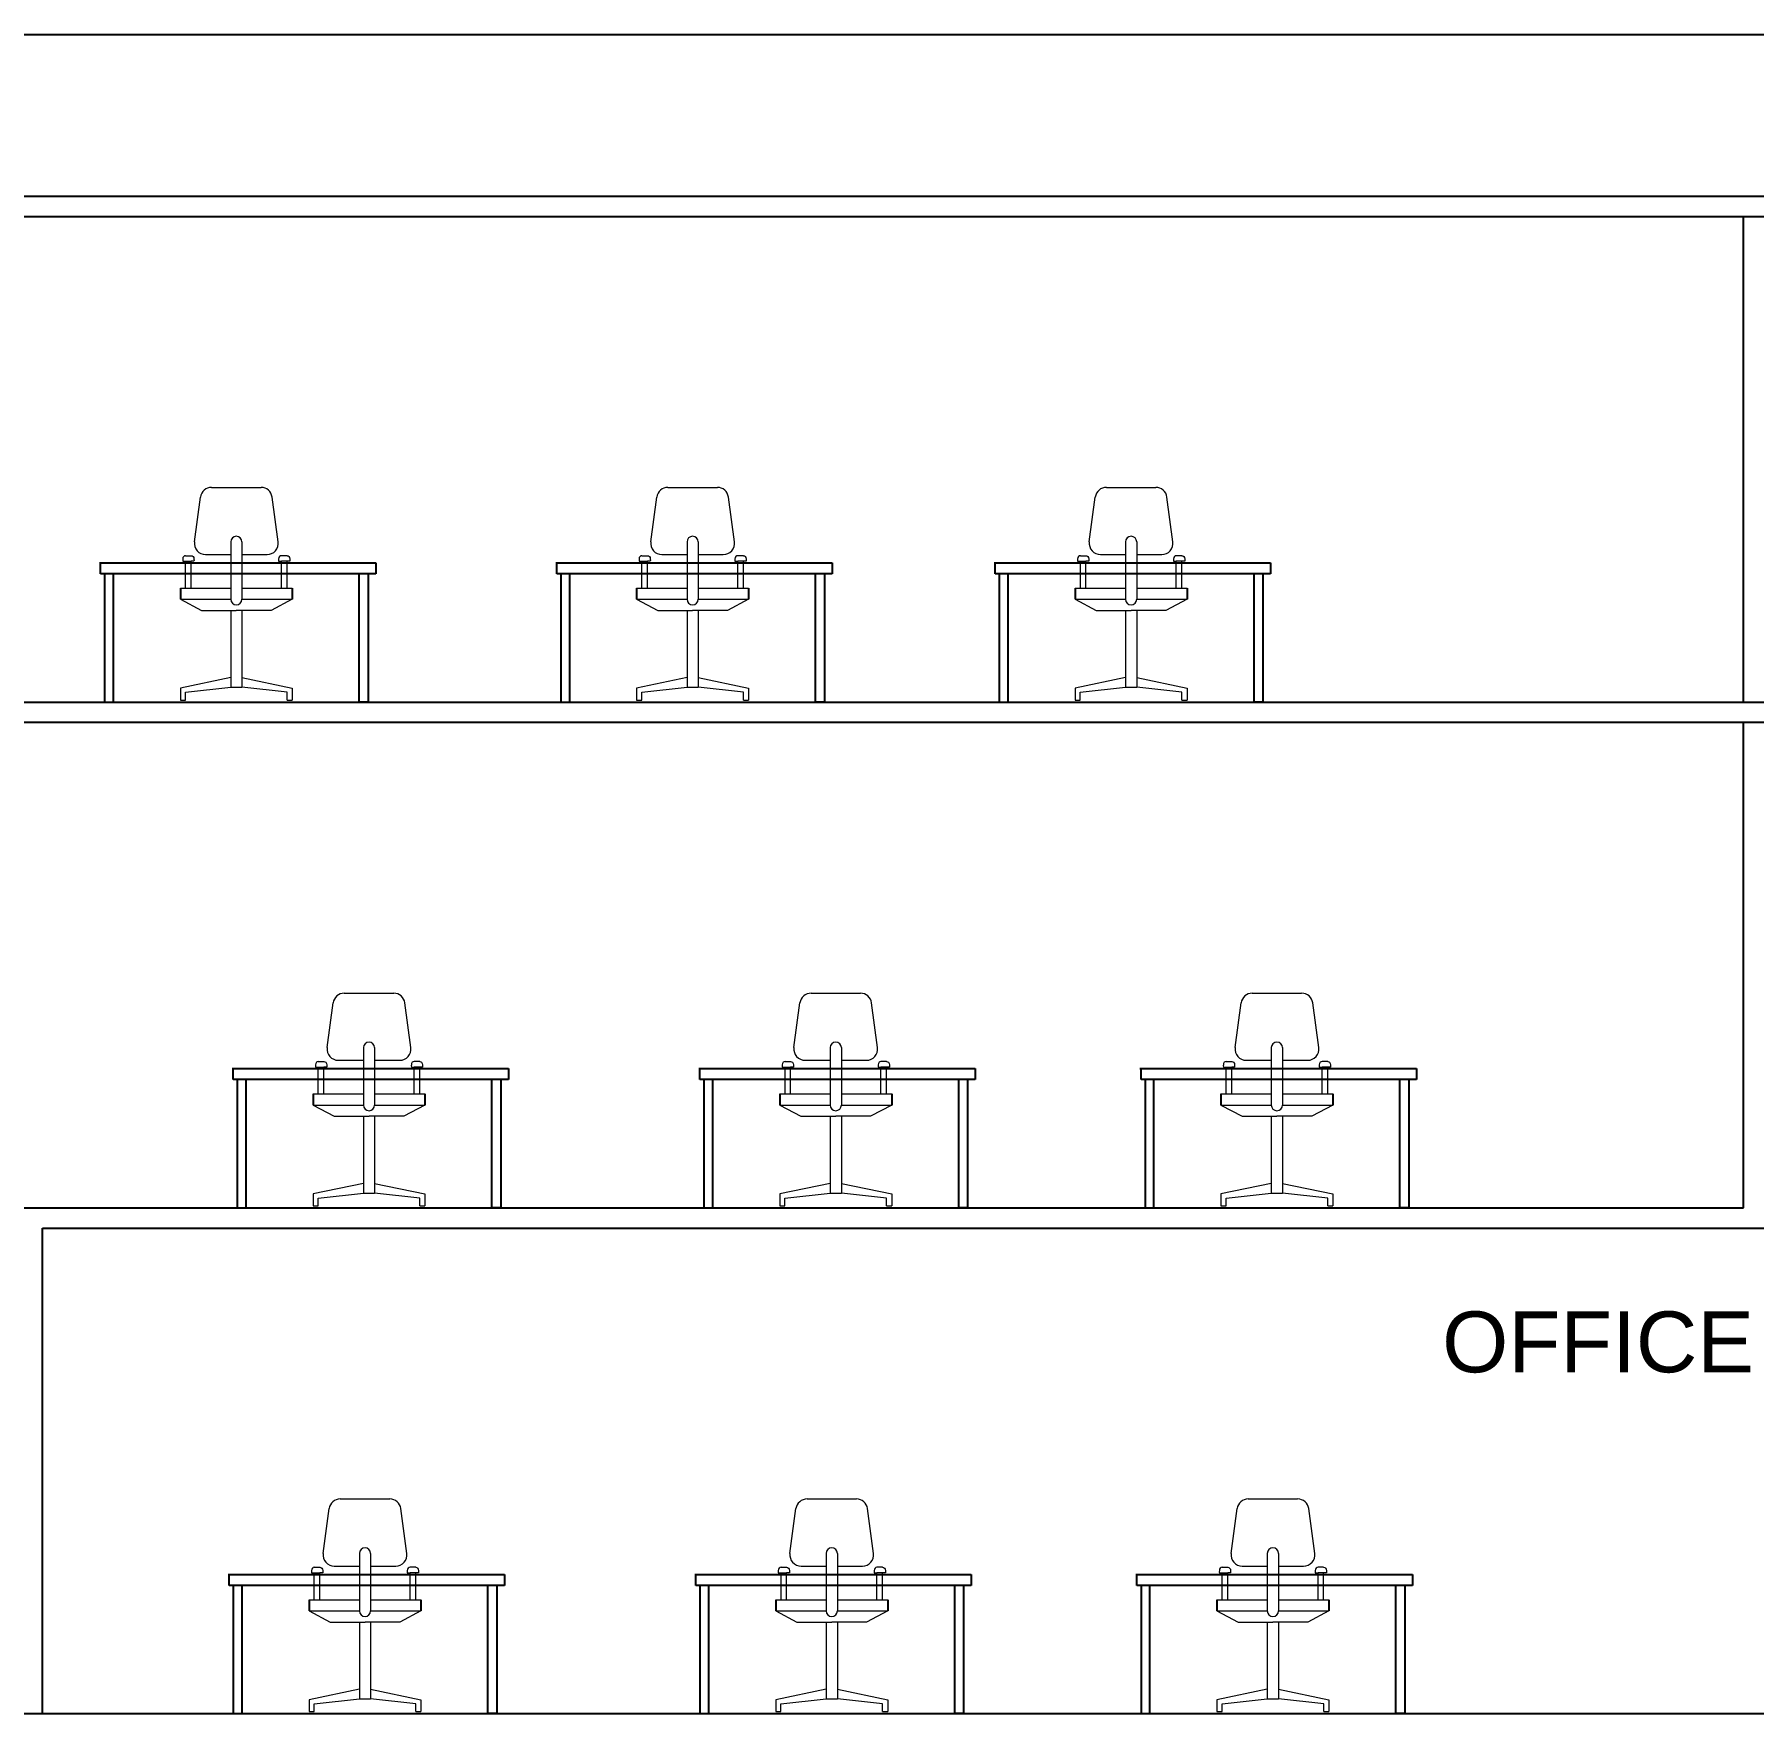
# Model space of a CAD drawing. Header units: millimetres. Extents: x 587797 to 2274247, y 1711 to 439204.
# Drawn here: x 886559 to 899307, y 292623 to 305073 of the extents above; entities that cross this region are included whole.
import ezdxf

# ---------------------------------------------------------------- set-up
doc = ezdxf.new("R2010")
doc.units = ezdxf.units.MM
doc.layers.add('finiture', color=7, linetype='Continuous', lineweight=20)
doc.styles.get("Standard").update_dxf_attribs({"font": 'arial.ttf'})

msp = doc.modelspace()

# ---------------------------------------------------------------- linework, layer by layer
for p, q in [((862704.517, 305072.571, 1025.827), (954785.96, 305072.571, 1025.827)), ((862704.517, 303872.571, 1025.827), (920635.96, 303872.571, 1025.827)), ((863015.96, 303722.571, 1025.827), (886650.089, 303722.571, 1025.827)), ((886650.089, 303722.571, 1025.827), (911635.96, 303722.571, 1025.827)), ((886650.089, 303722.571, 1025.827), (911635.96, 303722.571, 1025.827)), ((899231.645, 300122.571, 1025.827), (899231.645, 303722.571, 1025.827)), ((887041.026, 301155.093, 1025.827), (889090.714, 301155.093, 1025.827)), ((887048.496, 301073.338, 1025.827), (887048.496, 301155.093, 1025.827)), ((889090.714, 301155.093, 1025.827), (889090.714, 301073.338, 1025.827)), ((890424.403, 301155.093, 1025.827), (892474.091, 301155.093, 1025.827)), ((890431.873, 301073.338, 1025.827), (890431.873, 301155.093, 1025.827)), ((892474.091, 301155.093, 1025.827), (892474.091, 301073.338, 1025.827)), ((893675.77, 301155.093, 1025.827), (895725.458, 301155.093, 1025.827)), ((893683.24, 301073.338, 1025.827), (893683.24, 301155.093, 1025.827)), ((895725.458, 301155.093, 1025.827), (895725.458, 301073.338, 1025.827)), ((889090.714, 301073.338, 1025.827), (887048.496, 301073.338, 1025.827)), ((887078.823, 301073.338, 1025.827), (887078.823, 300122.571, 1025.827)), ((887144.808, 300122.571, 1025.827), (887144.808, 301073.338, 1025.827)), ((888967.874, 300122.571, 1025.827), (888967.874, 301073.338, 1025.827)), ((889033.859, 301073.338, 1025.827), (889033.859, 300122.571, 1025.827)), ((892474.091, 301073.338, 1025.827), (890431.873, 301073.338, 1025.827)), ((890462.2, 301073.338, 1025.827), (890462.2, 300122.571, 1025.827)), ((890528.185, 300122.571, 1025.827), (890528.185, 301073.338, 1025.827)), ((892351.251, 300122.571, 1025.827), (892351.251, 301073.338, 1025.827)), ((892417.236, 301073.338, 1025.827), (892417.236, 300122.571, 1025.827)), ((895725.458, 301073.338, 1025.827), (893683.24, 301073.338, 1025.827)), ((893713.567, 301073.338, 1025.827), (893713.567, 300122.571, 1025.827)), ((893779.552, 300122.571, 1025.827), (893779.552, 301073.338, 1025.827)), ((895602.618, 300122.571, 1025.827), (895602.618, 301073.338, 1025.827)), ((895668.603, 301073.338, 1025.827), (895668.603, 300122.571, 1025.827)), ((887641.34, 300967.098, 442.155), (887641.34, 300884.097, 442.155)), ((888471.341, 300967.098, 442.155), (888471.341, 300884.097, 442.155)), ((891024.717, 300967.098, 442.155), (891024.717, 300884.097, 442.155)), ((891854.719, 300967.098, 442.155), (891854.719, 300884.097, 442.155)), ((894276.084, 300967.098, 442.155), (894276.084, 300884.097, 442.155)), ((895106.086, 300967.098, 442.155), (895106.086, 300884.097, 442.155)), ((863015.96, 300122.571, 1025.827), (886650.089, 300122.571, 1025.827)), ((886650.089, 300122.571, 1025.827), (911635.96, 300122.571, 1025.827)), ((887078.823, 300122.571, 1025.827), (887078.823, 300122.571, 1025.827)), ((887078.823, 300122.571, 1025.827), (887144.808, 300122.571, 1025.827)), ((889033.859, 300122.571, 1025.827), (888967.874, 300122.571, 1025.827)), ((889033.859, 300122.571, 1025.827), (889033.859, 300122.571, 1025.827)), ((890462.2, 300122.571, 1025.827), (890462.2, 300122.571, 1025.827)), ((890462.2, 300122.571, 1025.827), (890528.185, 300122.571, 1025.827)), ((892417.236, 300122.571, 1025.827), (892351.251, 300122.571, 1025.827)), ((892417.236, 300122.571, 1025.827), (892417.236, 300122.571, 1025.827)), ((893713.567, 300122.571, 1025.827), (893713.567, 300122.571, 1025.827)), ((893713.567, 300122.571, 1025.827), (893779.552, 300122.571, 1025.827)), ((895668.603, 300122.571, 1025.827), (895602.618, 300122.571, 1025.827)), ((895668.603, 300122.571, 1025.827), (895668.603, 300122.571, 1025.827)), ((874054.468, 299972.571, 1025.827), (886618.205, 299972.571, 1025.827)), ((886618.205, 299972.571, 1025.827), (911635.96, 299972.571, 1025.827)), ((899231.645, 296372.571, 1025.827), (899231.645, 299972.571, 1025.827)), ((888025.023, 297405.093, 1025.827), (890074.711, 297405.093, 1025.827)), ((888032.493, 297323.338, 1025.827), (888032.493, 297405.093, 1025.827)), ((890074.711, 297405.093, 1025.827), (890074.711, 297323.338, 1025.827)), ((891485.948, 297405.093, 1025.827), (893535.636, 297405.093, 1025.827)), ((891493.418, 297323.338, 1025.827), (891493.418, 297405.093, 1025.827)), ((893535.636, 297405.093, 1025.827), (893535.636, 297323.338, 1025.827)), ((894756.864, 297405.093, 1025.827), (896806.552, 297405.093, 1025.827)), ((894764.334, 297323.338, 1025.827), (894764.334, 297405.093, 1025.827)), ((896806.552, 297405.093, 1025.827), (896806.552, 297323.338, 1025.827)), ((890074.711, 297323.338, 1025.827), (888032.493, 297323.338, 1025.827)), ((888062.82, 297323.338, 1025.827), (888062.82, 296372.571, 1025.827)), ((888128.805, 296372.571, 1025.827), (888128.805, 297323.338, 1025.827)), ((889951.871, 296372.571, 1025.827), (889951.871, 297323.338, 1025.827)), ((890017.856, 297323.338, 1025.827), (890017.856, 296372.571, 1025.827)), ((893535.636, 297323.338, 1025.827), (891493.418, 297323.338, 1025.827)), ((891523.745, 297323.338, 1025.827), (891523.745, 296372.571, 1025.827)), ((891589.73, 296372.571, 1025.827), (891589.73, 297323.338, 1025.827)), ((893412.796, 296372.571, 1025.827), (893412.796, 297323.338, 1025.827)), ((893478.781, 297323.338, 1025.827), (893478.781, 296372.571, 1025.827)), ((896806.552, 297323.338, 1025.827), (894764.334, 297323.338, 1025.827)), ((894794.661, 297323.338, 1025.827), (894794.661, 296372.571, 1025.827)), ((894860.646, 296372.571, 1025.827), (894860.646, 297323.338, 1025.827)), ((896683.712, 296372.571, 1025.827), (896683.712, 297323.338, 1025.827)), ((896749.697, 297323.338, 1025.827), (896749.697, 296372.571, 1025.827)), ((888625.337, 297217.098, 442.155), (888625.337, 297134.097, 442.155)), ((889455.338, 297217.098, 442.155), (889455.338, 297134.097, 442.155)), ((892086.262, 297217.098, 442.155), (892086.262, 297134.097, 442.155)), ((892916.263, 297217.098, 442.155), (892916.263, 297134.097, 442.155)), ((895357.178, 297217.098, 442.155), (895357.178, 297134.097, 442.155)), ((896187.18, 297217.098, 442.155), (896187.18, 297134.097, 442.155)), ((874054.468, 296372.571, 1025.827), (886618.205, 296372.571, 1025.827)), ((886618.205, 296372.571, 1025.827), (899231.645, 296372.571, 1025.827)), ((888062.82, 296372.571, 1025.827), (888062.82, 296372.571, 1025.827)), ((888062.82, 296372.571, 1025.827), (888128.805, 296372.571, 1025.827)), ((890017.856, 296372.571, 1025.827), (889951.871, 296372.571, 1025.827)), ((890017.856, 296372.571, 1025.827), (890017.856, 296372.571, 1025.827)), ((891523.745, 296372.571, 1025.827), (891523.745, 296372.571, 1025.827)), ((891523.745, 296372.571, 1025.827), (891589.73, 296372.571, 1025.827)), ((893478.781, 296372.571, 1025.827), (893412.796, 296372.571, 1025.827)), ((893478.781, 296372.571, 1025.827), (893478.781, 296372.571, 1025.827)), ((894794.661, 296372.571, 1025.827), (894794.661, 296372.571, 1025.827)), ((894794.661, 296372.571, 1025.827), (894860.646, 296372.571, 1025.827)), ((896749.697, 296372.571, 1025.827), (896683.712, 296372.571, 1025.827)), ((896749.697, 296372.571, 1025.827), (896749.697, 296372.571, 1025.827)), ((886618.205, 296222.571, 1025.827), (899381.645, 296222.571, 1025.827)), ((886618.205, 292622.571, 1025.827), (886618.205, 296222.571, 1025.827)), ((887995.3, 293655.093, 1025.827), (890044.988, 293655.093, 1025.827)), ((888002.77, 293573.338, 1025.827), (888002.77, 293655.093, 1025.827)), ((890044.988, 293655.093, 1025.827), (890044.988, 293573.338, 1025.827)), ((891456.225, 293655.093, 1025.827), (893505.913, 293655.093, 1025.827)), ((891463.695, 293573.338, 1025.827), (891463.695, 293655.093, 1025.827)), ((893505.913, 293655.093, 1025.827), (893505.913, 293573.338, 1025.827)), ((894727.141, 293655.093, 1025.827), (896776.829, 293655.093, 1025.827)), ((894734.611, 293573.338, 1025.827), (894734.611, 293655.093, 1025.827)), ((896776.829, 293655.093, 1025.827), (896776.829, 293573.338, 1025.827)), ((890044.988, 293573.338, 1025.827), (888002.77, 293573.338, 1025.827)), ((888033.097, 293573.338, 1025.827), (888033.097, 292622.571, 1025.827)), ((888099.082, 292622.571, 1025.827), (888099.082, 293573.338, 1025.827)), ((888595.614, 293467.098, 442.155), (888595.614, 293384.097, 442.155)), ((889425.616, 293467.098, 442.155), (889425.616, 293384.097, 442.155)), ((889922.148, 292622.571, 1025.827), (889922.148, 293573.338, 1025.827)), ((889988.133, 293573.338, 1025.827), (889988.133, 292622.571, 1025.827)), ((893505.913, 293573.338, 1025.827), (891463.695, 293573.338, 1025.827)), ((891494.022, 293573.338, 1025.827), (891494.022, 292622.571, 1025.827)), ((891560.007, 292622.571, 1025.827), (891560.007, 293573.338, 1025.827)), ((892056.539, 293467.098, 442.155), (892056.539, 293384.097, 442.155)), ((892886.541, 293467.098, 442.155), (892886.541, 293384.097, 442.155)), ((893383.073, 292622.571, 1025.827), (893383.073, 293573.338, 1025.827)), ((893449.058, 293573.338, 1025.827), (893449.058, 292622.571, 1025.827)), ((896776.829, 293573.338, 1025.827), (894734.611, 293573.338, 1025.827)), ((894764.938, 293573.338, 1025.827), (894764.938, 292622.571, 1025.827)), ((894830.923, 292622.571, 1025.827), (894830.923, 293573.338, 1025.827)), ((895327.456, 293467.098, 442.155), (895327.456, 293384.097, 442.155)), ((896157.457, 293467.098, 442.155), (896157.457, 293384.097, 442.155)), ((896653.989, 292622.571, 1025.827), (896653.989, 293573.338, 1025.827)), ((896719.974, 293573.338, 1025.827), (896719.974, 292622.571, 1025.827)), ((863015.96, 292622.571, 1025.827), (911635.96, 292622.571, 1025.827)), ((888033.097, 292622.571, 1025.827), (888033.097, 292622.571, 1025.827)), ((888033.097, 292622.571, 1025.827), (888099.082, 292622.571, 1025.827)), ((889988.133, 292622.571, 1025.827), (889922.148, 292622.571, 1025.827)), ((889988.133, 292622.571, 1025.827), (889988.133, 292622.571, 1025.827)), ((891494.022, 292622.571, 1025.827), (891494.022, 292622.571, 1025.827)), ((891494.022, 292622.571, 1025.827), (891560.007, 292622.571, 1025.827)), ((893449.058, 292622.571, 1025.827), (893383.073, 292622.571, 1025.827)), ((893449.058, 292622.571, 1025.827), (893449.058, 292622.571, 1025.827)), ((894764.938, 292622.571, 1025.827), (894764.938, 292622.571, 1025.827)), ((894764.938, 292622.571, 1025.827), (894830.923, 292622.571, 1025.827)), ((896719.974, 292622.571, 1025.827), (896653.989, 292622.571, 1025.827)), ((896719.974, 292622.571, 1025.827), (896719.974, 292622.571, 1025.827))]:
    msp.add_line(p, q)
at = {"layer": 'finiture', "linetype": 'Continuous'}
for p, q in [((887746.45, 301310.09, 442.155), (887790.806, 301642.09, 442.155)), ((887873.075, 301714.099, 442.155), (888239.606, 301714.099, 442.155)), ((888366.232, 301310.09, 442.155), (888321.875, 301642.09, 442.155)), ((891129.827, 301310.09, 442.155), (891174.183, 301642.09, 442.155)), ((891256.453, 301714.099, 442.155), (891622.983, 301714.099, 442.155)), ((891749.609, 301310.09, 442.155), (891705.252, 301642.09, 442.155)), ((894381.194, 301310.09, 442.155), (894425.55, 301642.09, 442.155)), ((894507.82, 301714.099, 442.155), (894874.35, 301714.099, 442.155)), ((895000.976, 301310.09, 442.155), (894956.62, 301642.09, 442.155)), ((888014.841, 301310.09, 442.155), (888014.841, 300884.097, 442.155)), ((888097.841, 301310.09, 442.155), (888097.841, 300884.097, 442.155)), ((891398.218, 301310.09, 442.155), (891398.218, 300884.097, 442.155)), ((891481.218, 301310.09, 442.155), (891481.218, 300884.097, 442.155)), ((894649.585, 301310.09, 442.155), (894649.585, 300884.097, 442.155)), ((894732.585, 301310.09, 442.155), (894732.585, 300884.097, 442.155)), ((887659.12, 301165.838, 442.155), (887721.597, 301165.838, 442.155)), ((887680.096, 301207.339, 442.155), (887721.597, 301207.339, 442.155)), ((887680.096, 300967.098, 442.155), (887680.096, 301165.838, 442.155)), ((887721.597, 300967.098, 442.155), (887721.597, 301165.838, 442.155)), ((887742.573, 301165.838, 442.155), (887721.597, 301165.838, 442.155)), ((887828.719, 301216.098, 442.155), (888014.841, 301216.098, 442.155)), ((888097.841, 301216.098, 442.155), (888283.963, 301216.098, 442.155)), ((888370.108, 301165.838, 442.155), (888391.085, 301165.838, 442.155)), ((888432.585, 301207.339, 442.155), (888391.085, 301207.339, 442.155)), ((888453.562, 301165.838, 442.155), (888391.085, 301165.838, 442.155)), ((888391.085, 300967.098, 442.155), (888391.085, 301165.838, 442.155)), ((888432.585, 300967.098, 442.155), (888432.585, 301165.838, 442.155)), ((891042.497, 301165.838, 442.155), (891104.974, 301165.838, 442.155)), ((891063.474, 301207.339, 442.155), (891104.974, 301207.339, 442.155)), ((891063.474, 300967.098, 442.155), (891063.474, 301165.838, 442.155)), ((891104.974, 300967.098, 442.155), (891104.974, 301165.838, 442.155)), ((891125.951, 301165.838, 442.155), (891104.974, 301165.838, 442.155)), ((891212.096, 301216.098, 442.155), (891398.218, 301216.098, 442.155)), ((891481.218, 301216.098, 442.155), (891667.34, 301216.098, 442.155)), ((891753.485, 301165.838, 442.155), (891774.462, 301165.838, 442.155)), ((891815.962, 301207.339, 442.155), (891774.462, 301207.339, 442.155)), ((891836.939, 301165.838, 442.155), (891774.462, 301165.838, 442.155)), ((891774.462, 300967.098, 442.155), (891774.462, 301165.838, 442.155)), ((891815.962, 300967.098, 442.155), (891815.962, 301165.838, 442.155)), ((894293.864, 301165.838, 442.155), (894356.341, 301165.838, 442.155)), ((894314.841, 301207.339, 442.155), (894356.341, 301207.339, 442.155)), ((894314.841, 300967.098, 442.155), (894314.841, 301165.838, 442.155)), ((894356.341, 300967.098, 442.155), (894356.341, 301165.838, 442.155)), ((894377.318, 301165.838, 442.155), (894356.341, 301165.838, 442.155)), ((894463.463, 301216.098, 442.155), (894649.585, 301216.098, 442.155)), ((894732.585, 301216.098, 442.155), (894918.707, 301216.098, 442.155)), ((895004.852, 301165.838, 442.155), (895025.829, 301165.838, 442.155)), ((895067.329, 301207.339, 442.155), (895025.829, 301207.339, 442.155)), ((895088.306, 301165.838, 442.155), (895025.829, 301165.838, 442.155)), ((895025.829, 300967.098, 442.155), (895025.829, 301165.838, 442.155)), ((895067.329, 300967.098, 442.155), (895067.329, 301165.838, 442.155)), ((887641.34, 300967.098, 442.155), (888014.841, 300967.098, 442.155)), ((887641.34, 300884.097, 442.155), (887797.758, 300801.666, 442.155)), ((887641.34, 300884.097, 442.155), (888014.841, 300884.097, 442.155)), ((888097.841, 300967.098, 442.155), (888471.341, 300967.098, 442.155)), ((888097.841, 300884.097, 442.155), (888471.341, 300884.097, 442.155)), ((888471.341, 300884.097, 442.155), (888314.923, 300801.666, 442.155)), ((891024.717, 300967.098, 442.155), (891398.218, 300967.098, 442.155)), ((891024.717, 300884.097, 442.155), (891181.135, 300801.666, 442.155)), ((891024.717, 300884.097, 442.155), (891398.218, 300884.097, 442.155)), ((891481.218, 300967.098, 442.155), (891854.719, 300967.098, 442.155)), ((891481.218, 300884.097, 442.155), (891854.719, 300884.097, 442.155)), ((891854.719, 300884.097, 442.155), (891698.3, 300801.666, 442.155)), ((894276.084, 300967.098, 442.155), (894649.585, 300967.098, 442.155)), ((894276.084, 300884.097, 442.155), (894432.503, 300801.666, 442.155)), ((894276.084, 300884.097, 442.155), (894649.585, 300884.097, 442.155)), ((894732.585, 300967.098, 442.155), (895106.086, 300967.098, 442.155)), ((894732.585, 300884.097, 442.155), (895106.086, 300884.097, 442.155)), ((895106.086, 300884.097, 442.155), (894949.667, 300801.666, 442.155)), ((887797.758, 300801.666, 442.155), (888056.341, 300801.666, 442.155)), ((888014.841, 300801.666, 442.155), (888014.841, 300231.77, 442.155)), ((888314.923, 300801.666, 442.155), (888056.341, 300801.666, 442.155)), ((888097.841, 300801.666, 442.155), (888097.841, 300231.77, 442.155)), ((891181.135, 300801.666, 442.155), (891439.718, 300801.666, 442.155)), ((891398.218, 300801.666, 442.155), (891398.218, 300231.77, 442.155)), ((891698.3, 300801.666, 442.155), (891439.718, 300801.666, 442.155)), ((891481.218, 300801.666, 442.155), (891481.218, 300231.77, 442.155)), ((894432.503, 300801.666, 442.155), (894691.085, 300801.666, 442.155)), ((894649.585, 300801.666, 442.155), (894649.585, 300231.77, 442.155)), ((894949.667, 300801.666, 442.155), (894691.085, 300801.666, 442.155)), ((894732.585, 300801.666, 442.155), (894732.585, 300231.77, 442.155)), ((888014.841, 300303.44, 442.155), (887641.34, 300225.255, 442.155)), ((887641.34, 300225.255, 442.155), (887641.34, 300137.096, 442.155)), ((887679.293, 300194.85, 442.155), (888014.841, 300231.77, 442.155)), ((888014.841, 300231.77, 442.155), (888097.841, 300231.77, 442.155)), ((888097.841, 300303.44, 442.155), (888471.341, 300225.255, 442.155)), ((888433.389, 300194.85, 442.155), (888097.841, 300231.77, 442.155)), ((888471.341, 300225.255, 442.155), (888471.341, 300137.096, 442.155)), ((891398.218, 300303.44, 442.155), (891024.717, 300225.255, 442.155)), ((891024.717, 300225.255, 442.155), (891024.717, 300137.096, 442.155)), ((891062.67, 300194.85, 442.155), (891398.218, 300231.77, 442.155)), ((891398.218, 300231.77, 442.155), (891481.218, 300231.77, 442.155)), ((891481.218, 300303.44, 442.155), (891854.719, 300225.255, 442.155)), ((891816.766, 300194.85, 442.155), (891481.218, 300231.77, 442.155)), ((891854.719, 300225.255, 442.155), (891854.719, 300137.096, 442.155)), ((894649.585, 300303.44, 442.155), (894276.084, 300225.255, 442.155)), ((894276.084, 300225.255, 442.155), (894276.084, 300137.096, 442.155)), ((894314.037, 300194.85, 442.155), (894649.585, 300231.77, 442.155)), ((894649.585, 300231.77, 442.155), (894732.585, 300231.77, 442.155)), ((894732.585, 300303.44, 442.155), (895106.086, 300225.255, 442.155)), ((895068.133, 300194.85, 442.155), (894732.585, 300231.77, 442.155)), ((895106.086, 300225.255, 442.155), (895106.086, 300137.096, 442.155)), ((887641.34, 300137.096, 442.155), (887679.293, 300137.096, 442.155)), ((887679.293, 300137.096, 442.155), (887679.293, 300194.85, 442.155)), ((888433.389, 300137.096, 442.155), (888433.389, 300194.85, 442.155)), ((888433.389, 300137.096, 442.155), (888471.341, 300137.096, 442.155)), ((891024.717, 300137.096, 442.155), (891062.67, 300137.096, 442.155)), ((891062.67, 300137.096, 442.155), (891062.67, 300194.85, 442.155)), ((891816.766, 300137.096, 442.155), (891816.766, 300194.85, 442.155)), ((891816.766, 300137.096, 442.155), (891854.719, 300137.096, 442.155)), ((894276.084, 300137.096, 442.155), (894314.037, 300137.096, 442.155)), ((894314.037, 300137.096, 442.155), (894314.037, 300194.85, 442.155)), ((895068.133, 300137.096, 442.155), (895068.133, 300194.85, 442.155)), ((895068.133, 300137.096, 442.155), (895106.086, 300137.096, 442.155)), ((888857.072, 297964.099, 442.155), (889223.603, 297964.099, 442.155)), ((892317.997, 297964.099, 442.155), (892684.528, 297964.099, 442.155)), ((895588.914, 297964.099, 442.155), (895955.444, 297964.099, 442.155)), ((888730.447, 297560.09, 442.155), (888774.803, 297892.09, 442.155)), ((889350.229, 297560.09, 442.155), (889305.872, 297892.09, 442.155)), ((892191.372, 297560.09, 442.155), (892235.728, 297892.09, 442.155)), ((892811.154, 297560.09, 442.155), (892766.797, 297892.09, 442.155)), ((895462.288, 297560.09, 442.155), (895506.645, 297892.09, 442.155)), ((896082.07, 297560.09, 442.155), (896037.714, 297892.09, 442.155)), ((888998.838, 297560.09, 442.155), (888998.838, 297134.097, 442.155)), ((889081.838, 297560.09, 442.155), (889081.838, 297134.097, 442.155)), ((892459.763, 297560.09, 442.155), (892459.763, 297134.097, 442.155)), ((892542.763, 297560.09, 442.155), (892542.763, 297134.097, 442.155)), ((895730.679, 297560.09, 442.155), (895730.679, 297134.097, 442.155)), ((895813.679, 297560.09, 442.155), (895813.679, 297134.097, 442.155)), ((888643.117, 297415.838, 442.155), (888705.594, 297415.838, 442.155)), ((888664.094, 297457.339, 442.155), (888705.594, 297457.339, 442.155)), ((888664.094, 297217.098, 442.155), (888664.094, 297415.838, 442.155)), ((888705.594, 297217.098, 442.155), (888705.594, 297415.838, 442.155)), ((888726.57, 297415.838, 442.155), (888705.594, 297415.838, 442.155)), ((888812.716, 297466.098, 442.155), (888998.838, 297466.098, 442.155)), ((889081.838, 297466.098, 442.155), (889267.96, 297466.098, 442.155)), ((889354.105, 297415.838, 442.155), (889375.082, 297415.838, 442.155)), ((889416.582, 297457.339, 442.155), (889375.082, 297457.339, 442.155)), ((889437.559, 297415.838, 442.155), (889375.082, 297415.838, 442.155)), ((889375.082, 297217.098, 442.155), (889375.082, 297415.838, 442.155)), ((889416.582, 297217.098, 442.155), (889416.582, 297415.838, 442.155)), ((892104.042, 297415.838, 442.155), (892166.519, 297415.838, 442.155)), ((892125.019, 297457.339, 442.155), (892166.519, 297457.339, 442.155)), ((892125.019, 297217.098, 442.155), (892125.019, 297415.838, 442.155)), ((892166.519, 297217.098, 442.155), (892166.519, 297415.838, 442.155)), ((892187.495, 297415.838, 442.155), (892166.519, 297415.838, 442.155)), ((892273.641, 297466.098, 442.155), (892459.763, 297466.098, 442.155)), ((892542.763, 297466.098, 442.155), (892728.885, 297466.098, 442.155)), ((892815.03, 297415.838, 442.155), (892836.007, 297415.838, 442.155)), ((892877.507, 297457.339, 442.155), (892836.007, 297457.339, 442.155)), ((892898.484, 297415.838, 442.155), (892836.007, 297415.838, 442.155)), ((892836.007, 297217.098, 442.155), (892836.007, 297415.838, 442.155)), ((892877.507, 297217.098, 442.155), (892877.507, 297415.838, 442.155)), ((895374.958, 297415.838, 442.155), (895437.435, 297415.838, 442.155)), ((895395.935, 297457.339, 442.155), (895437.435, 297457.339, 442.155)), ((895395.935, 297217.098, 442.155), (895395.935, 297415.838, 442.155)), ((895437.435, 297217.098, 442.155), (895437.435, 297415.838, 442.155)), ((895458.412, 297415.838, 442.155), (895437.435, 297415.838, 442.155)), ((895544.557, 297466.098, 442.155), (895730.679, 297466.098, 442.155)), ((895813.679, 297466.098, 442.155), (895999.801, 297466.098, 442.155)), ((896085.946, 297415.838, 442.155), (896106.923, 297415.838, 442.155)), ((896148.423, 297457.339, 442.155), (896106.923, 297457.339, 442.155)), ((896169.4, 297415.838, 442.155), (896106.923, 297415.838, 442.155)), ((896106.923, 297217.098, 442.155), (896106.923, 297415.838, 442.155)), ((896148.423, 297217.098, 442.155), (896148.423, 297415.838, 442.155)), ((888625.337, 297217.098, 442.155), (888998.838, 297217.098, 442.155)), ((889081.838, 297217.098, 442.155), (889455.338, 297217.098, 442.155)), ((892086.262, 297217.098, 442.155), (892459.763, 297217.098, 442.155)), ((892542.763, 297217.098, 442.155), (892916.263, 297217.098, 442.155)), ((895357.178, 297217.098, 442.155), (895730.679, 297217.098, 442.155)), ((895813.679, 297217.098, 442.155), (896187.18, 297217.098, 442.155)), ((888625.337, 297134.097, 442.155), (888781.755, 297051.666, 442.155)), ((888625.337, 297134.097, 442.155), (888998.838, 297134.097, 442.155)), ((888781.755, 297051.666, 442.155), (889040.338, 297051.666, 442.155)), ((888998.838, 297051.666, 442.155), (888998.838, 296481.77, 442.155)), ((889298.92, 297051.666, 442.155), (889040.338, 297051.666, 442.155)), ((889081.838, 297134.097, 442.155), (889455.338, 297134.097, 442.155)), ((889081.838, 297051.666, 442.155), (889081.838, 296481.77, 442.155)), ((889455.338, 297134.097, 442.155), (889298.92, 297051.666, 442.155)), ((892086.262, 297134.097, 442.155), (892242.68, 297051.666, 442.155)), ((892086.262, 297134.097, 442.155), (892459.763, 297134.097, 442.155)), ((892242.68, 297051.666, 442.155), (892501.263, 297051.666, 442.155)), ((892459.763, 297051.666, 442.155), (892459.763, 296481.77, 442.155)), ((892759.845, 297051.666, 442.155), (892501.263, 297051.666, 442.155)), ((892542.763, 297134.097, 442.155), (892916.263, 297134.097, 442.155)), ((892542.763, 297051.666, 442.155), (892542.763, 296481.77, 442.155)), ((892916.263, 297134.097, 442.155), (892759.845, 297051.666, 442.155)), ((895357.178, 297134.097, 442.155), (895513.597, 297051.666, 442.155)), ((895357.178, 297134.097, 442.155), (895730.679, 297134.097, 442.155)), ((895513.597, 297051.666, 442.155), (895772.179, 297051.666, 442.155)), ((895730.679, 297051.666, 442.155), (895730.679, 296481.77, 442.155)), ((896030.762, 297051.666, 442.155), (895772.179, 297051.666, 442.155)), ((895813.679, 297134.097, 442.155), (896187.18, 297134.097, 442.155)), ((895813.679, 297051.666, 442.155), (895813.679, 296481.77, 442.155)), ((896187.18, 297134.097, 442.155), (896030.762, 297051.666, 442.155)), ((888998.838, 296553.44, 442.155), (888625.337, 296475.255, 442.155)), ((889081.838, 296553.44, 442.155), (889455.338, 296475.255, 442.155)), ((892459.763, 296553.44, 442.155), (892086.262, 296475.255, 442.155)), ((892542.763, 296553.44, 442.155), (892916.263, 296475.255, 442.155)), ((895730.679, 296553.44, 442.155), (895357.178, 296475.255, 442.155)), ((895813.679, 296553.44, 442.155), (896187.18, 296475.255, 442.155)), ((888625.337, 296475.255, 442.155), (888625.337, 296387.096, 442.155)), ((888625.337, 296387.096, 442.155), (888663.29, 296387.096, 442.155)), ((888663.29, 296444.85, 442.155), (888998.838, 296481.77, 442.155)), ((888663.29, 296387.096, 442.155), (888663.29, 296444.85, 442.155)), ((888998.838, 296481.77, 442.155), (889081.838, 296481.77, 442.155)), ((889417.386, 296444.85, 442.155), (889081.838, 296481.77, 442.155)), ((889417.386, 296387.096, 442.155), (889417.386, 296444.85, 442.155)), ((889417.386, 296387.096, 442.155), (889455.338, 296387.096, 442.155)), ((889455.338, 296475.255, 442.155), (889455.338, 296387.096, 442.155)), ((892086.262, 296475.255, 442.155), (892086.262, 296387.096, 442.155)), ((892086.262, 296387.096, 442.155), (892124.215, 296387.096, 442.155)), ((892124.215, 296444.85, 442.155), (892459.763, 296481.77, 442.155)), ((892124.215, 296387.096, 442.155), (892124.215, 296444.85, 442.155)), ((892459.763, 296481.77, 442.155), (892542.763, 296481.77, 442.155)), ((892878.311, 296444.85, 442.155), (892542.763, 296481.77, 442.155)), ((892878.311, 296387.096, 442.155), (892878.311, 296444.85, 442.155)), ((892878.311, 296387.096, 442.155), (892916.263, 296387.096, 442.155)), ((892916.263, 296475.255, 442.155), (892916.263, 296387.096, 442.155)), ((895357.178, 296475.255, 442.155), (895357.178, 296387.096, 442.155)), ((895357.178, 296387.096, 442.155), (895395.131, 296387.096, 442.155)), ((895395.131, 296444.85, 442.155), (895730.679, 296481.77, 442.155)), ((895395.131, 296387.096, 442.155), (895395.131, 296444.85, 442.155)), ((895730.679, 296481.77, 442.155), (895813.679, 296481.77, 442.155)), ((896149.227, 296444.85, 442.155), (895813.679, 296481.77, 442.155)), ((896149.227, 296387.096, 442.155), (896149.227, 296444.85, 442.155)), ((896149.227, 296387.096, 442.155), (896187.18, 296387.096, 442.155)), ((896187.18, 296475.255, 442.155), (896187.18, 296387.096, 442.155)), ((888827.35, 294214.099, 442.155), (889193.88, 294214.099, 442.155)), ((892288.275, 294214.099, 442.155), (892654.805, 294214.099, 442.155)), ((895559.191, 294214.099, 442.155), (895925.722, 294214.099, 442.155)), ((888700.724, 293810.09, 442.155), (888745.08, 294142.09, 442.155)), ((889320.506, 293810.09, 442.155), (889276.15, 294142.09, 442.155)), ((892161.649, 293810.09, 442.155), (892206.005, 294142.09, 442.155)), ((892781.431, 293810.09, 442.155), (892737.075, 294142.09, 442.155)), ((895432.565, 293810.09, 442.155), (895476.922, 294142.09, 442.155)), ((896052.347, 293810.09, 442.155), (896007.991, 294142.09, 442.155)), ((888634.371, 293707.339, 442.155), (888675.871, 293707.339, 442.155)), ((888782.993, 293716.098, 442.155), (888969.115, 293716.098, 442.155)), ((888969.115, 293810.09, 442.155), (888969.115, 293384.097, 442.155)), ((889052.115, 293810.09, 442.155), (889052.115, 293384.097, 442.155)), ((889052.115, 293716.098, 442.155), (889238.237, 293716.098, 442.155)), ((889386.859, 293707.339, 442.155), (889345.359, 293707.339, 442.155)), ((892095.296, 293707.339, 442.155), (892136.796, 293707.339, 442.155)), ((892243.918, 293716.098, 442.155), (892430.04, 293716.098, 442.155)), ((892430.04, 293810.09, 442.155), (892430.04, 293384.097, 442.155)), ((892513.04, 293810.09, 442.155), (892513.04, 293384.097, 442.155)), ((892513.04, 293716.098, 442.155), (892699.162, 293716.098, 442.155)), ((892847.784, 293707.339, 442.155), (892806.284, 293707.339, 442.155)), ((895366.212, 293707.339, 442.155), (895407.712, 293707.339, 442.155)), ((895514.834, 293716.098, 442.155), (895700.956, 293716.098, 442.155)), ((895700.956, 293810.09, 442.155), (895700.956, 293384.097, 442.155)), ((895783.956, 293810.09, 442.155), (895783.956, 293384.097, 442.155)), ((895783.956, 293716.098, 442.155), (895970.078, 293716.098, 442.155)), ((896118.701, 293707.339, 442.155), (896077.2, 293707.339, 442.155)), ((888613.394, 293665.838, 442.155), (888675.871, 293665.838, 442.155)), ((888634.371, 293467.098, 442.155), (888634.371, 293665.838, 442.155)), ((888675.871, 293467.098, 442.155), (888675.871, 293665.838, 442.155)), ((888696.848, 293665.838, 442.155), (888675.871, 293665.838, 442.155)), ((889324.382, 293665.838, 442.155), (889345.359, 293665.838, 442.155)), ((889407.836, 293665.838, 442.155), (889345.359, 293665.838, 442.155)), ((889345.359, 293467.098, 442.155), (889345.359, 293665.838, 442.155)), ((889386.859, 293467.098, 442.155), (889386.859, 293665.838, 442.155)), ((892074.319, 293665.838, 442.155), (892136.796, 293665.838, 442.155)), ((892095.296, 293467.098, 442.155), (892095.296, 293665.838, 442.155)), ((892136.796, 293467.098, 442.155), (892136.796, 293665.838, 442.155)), ((892157.773, 293665.838, 442.155), (892136.796, 293665.838, 442.155)), ((892785.307, 293665.838, 442.155), (892806.284, 293665.838, 442.155)), ((892868.761, 293665.838, 442.155), (892806.284, 293665.838, 442.155)), ((892806.284, 293467.098, 442.155), (892806.284, 293665.838, 442.155)), ((892847.784, 293467.098, 442.155), (892847.784, 293665.838, 442.155)), ((895345.235, 293665.838, 442.155), (895407.712, 293665.838, 442.155)), ((895366.212, 293467.098, 442.155), (895366.212, 293665.838, 442.155)), ((895407.712, 293467.098, 442.155), (895407.712, 293665.838, 442.155)), ((895428.689, 293665.838, 442.155), (895407.712, 293665.838, 442.155)), ((896056.224, 293665.838, 442.155), (896077.2, 293665.838, 442.155)), ((896139.677, 293665.838, 442.155), (896077.2, 293665.838, 442.155)), ((896077.2, 293467.098, 442.155), (896077.2, 293665.838, 442.155)), ((896118.701, 293467.098, 442.155), (896118.701, 293665.838, 442.155)), ((888595.614, 293467.098, 442.155), (888969.115, 293467.098, 442.155)), ((889052.115, 293467.098, 442.155), (889425.616, 293467.098, 442.155)), ((892056.539, 293467.098, 442.155), (892430.04, 293467.098, 442.155)), ((892513.04, 293467.098, 442.155), (892886.541, 293467.098, 442.155)), ((895327.456, 293467.098, 442.155), (895700.956, 293467.098, 442.155)), ((895783.956, 293467.098, 442.155), (896157.457, 293467.098, 442.155)), ((888595.614, 293384.097, 442.155), (888752.033, 293301.666, 442.155)), ((888595.614, 293384.097, 442.155), (888969.115, 293384.097, 442.155)), ((889052.115, 293384.097, 442.155), (889425.616, 293384.097, 442.155)), ((889425.616, 293384.097, 442.155), (889269.197, 293301.666, 442.155)), ((892056.539, 293384.097, 442.155), (892212.958, 293301.666, 442.155)), ((892056.539, 293384.097, 442.155), (892430.04, 293384.097, 442.155)), ((892513.04, 293384.097, 442.155), (892886.541, 293384.097, 442.155)), ((892886.541, 293384.097, 442.155), (892730.122, 293301.666, 442.155)), ((895327.456, 293384.097, 442.155), (895483.874, 293301.666, 442.155)), ((895327.456, 293384.097, 442.155), (895700.956, 293384.097, 442.155)), ((895783.956, 293384.097, 442.155), (896157.457, 293384.097, 442.155)), ((896157.457, 293384.097, 442.155), (896001.039, 293301.666, 442.155)), ((888752.033, 293301.666, 442.155), (889010.615, 293301.666, 442.155)), ((888969.115, 293301.666, 442.155), (888969.115, 292731.77, 442.155)), ((889269.197, 293301.666, 442.155), (889010.615, 293301.666, 442.155)), ((889052.115, 293301.666, 442.155), (889052.115, 292731.77, 442.155)), ((892212.958, 293301.666, 442.155), (892471.54, 293301.666, 442.155)), ((892430.04, 293301.666, 442.155), (892430.04, 292731.77, 442.155)), ((892730.122, 293301.666, 442.155), (892471.54, 293301.666, 442.155)), ((892513.04, 293301.666, 442.155), (892513.04, 292731.77, 442.155)), ((895483.874, 293301.666, 442.155), (895742.456, 293301.666, 442.155)), ((895700.956, 293301.666, 442.155), (895700.956, 292731.77, 442.155)), ((896001.039, 293301.666, 442.155), (895742.456, 293301.666, 442.155)), ((895783.956, 293301.666, 442.155), (895783.956, 292731.77, 442.155)), ((888969.115, 292803.44, 442.155), (888595.614, 292725.255, 442.155)), ((888595.614, 292725.255, 442.155), (888595.614, 292637.096, 442.155)), ((888633.567, 292694.85, 442.155), (888969.115, 292731.77, 442.155)), ((888633.567, 292637.096, 442.155), (888633.567, 292694.85, 442.155)), ((888969.115, 292731.77, 442.155), (889052.115, 292731.77, 442.155)), ((889052.115, 292803.44, 442.155), (889425.616, 292725.255, 442.155)), ((889387.663, 292694.85, 442.155), (889052.115, 292731.77, 442.155)), ((889387.663, 292637.096, 442.155), (889387.663, 292694.85, 442.155)), ((889425.616, 292725.255, 442.155), (889425.616, 292637.096, 442.155)), ((892430.04, 292803.44, 442.155), (892056.539, 292725.255, 442.155)), ((892056.539, 292725.255, 442.155), (892056.539, 292637.096, 442.155)), ((892094.492, 292694.85, 442.155), (892430.04, 292731.77, 442.155)), ((892094.492, 292637.096, 442.155), (892094.492, 292694.85, 442.155)), ((892430.04, 292731.77, 442.155), (892513.04, 292731.77, 442.155)), ((892513.04, 292803.44, 442.155), (892886.541, 292725.255, 442.155)), ((892848.588, 292694.85, 442.155), (892513.04, 292731.77, 442.155)), ((892848.588, 292637.096, 442.155), (892848.588, 292694.85, 442.155)), ((892886.541, 292725.255, 442.155), (892886.541, 292637.096, 442.155)), ((895700.956, 292803.44, 442.155), (895327.456, 292725.255, 442.155)), ((895327.456, 292725.255, 442.155), (895327.456, 292637.096, 442.155)), ((895365.408, 292694.85, 442.155), (895700.956, 292731.77, 442.155)), ((895365.408, 292637.096, 442.155), (895365.408, 292694.85, 442.155)), ((895700.956, 292731.77, 442.155), (895783.956, 292731.77, 442.155)), ((895783.956, 292803.44, 442.155), (896157.457, 292725.255, 442.155)), ((896119.504, 292694.85, 442.155), (895783.956, 292731.77, 442.155)), ((896119.504, 292637.096, 442.155), (896119.504, 292694.85, 442.155)), ((896157.457, 292725.255, 442.155), (896157.457, 292637.096, 442.155)), ((888595.614, 292637.096, 442.155), (888633.567, 292637.096, 442.155)), ((889387.663, 292637.096, 442.155), (889425.616, 292637.096, 442.155)), ((892056.539, 292637.096, 442.155), (892094.492, 292637.096, 442.155)), ((892848.588, 292637.096, 442.155), (892886.541, 292637.096, 442.155)), ((895327.456, 292637.096, 442.155), (895365.408, 292637.096, 442.155)), ((896119.504, 292637.096, 442.155), (896157.457, 292637.096, 442.155))]:
    msp.add_line(p, q, dxfattribs=at)
for centre, radius, start, end in [((887873.075, 301631.099, 442.155), 83, 90, 172.3901404), ((888239.606, 301631.099, 442.155), 83, 7.6098596, 90), ((891256.453, 301631.099, 442.155), 83, 90, 172.3901404), ((891622.983, 301631.099, 442.155), 83, 7.6098596, 90), ((894507.82, 301631.099, 442.155), 83, 90, 172.3901404), ((894874.35, 301631.099, 442.155), 83, 7.6098596, 90), ((888056.341, 301310.09, 442.155), 41.5, 0, 180), ((891439.718, 301310.09, 442.155), 41.5, 0, 180), ((894691.085, 301310.09, 442.155), 41.5, 0, 180), ((887828.719, 301299.098, 442.155), 83, 172.3901404, 270), ((888283.963, 301299.098, 442.155), 83, 270, 7.6098596), ((891212.096, 301299.098, 442.155), 83, 172.3901404, 270), ((891667.34, 301299.098, 442.155), 83, 270, 7.6098596), ((894463.463, 301299.098, 442.155), 83, 172.3901404, 270), ((894918.707, 301299.098, 442.155), 83, 270, 7.6098596), ((888056.341, 300884.097, 442.155), 41.5, 180, 0), ((891439.718, 300884.097, 442.155), 41.5, 180, 0), ((894691.085, 300884.097, 442.155), 41.5, 180, 0), ((888857.072, 297881.099, 442.155), 83, 90, 172.3901404), ((889223.603, 297881.099, 442.155), 83, 7.6098596, 90), ((892317.997, 297881.099, 442.155), 83, 90, 172.3901404), ((892684.528, 297881.099, 442.155), 83, 7.6098596, 90), ((895588.914, 297881.099, 442.155), 83, 90, 172.3901404), ((895955.444, 297881.099, 442.155), 83, 7.6098596, 90), ((888812.716, 297549.098, 442.155), 83, 172.3901404, 270), ((889040.338, 297560.09, 442.155), 41.5, 0, 180), ((889267.96, 297549.098, 442.155), 83, 270, 7.6098596), ((892273.641, 297549.098, 442.155), 83, 172.3901404, 270), ((892501.263, 297560.09, 442.155), 41.5, 0, 180), ((892728.885, 297549.098, 442.155), 83, 270, 7.6098596), ((895544.557, 297549.098, 442.155), 83, 172.3901404, 270), ((895772.179, 297560.09, 442.155), 41.5, 0, 180), ((895999.801, 297549.098, 442.155), 83, 270, 7.6098596), ((889040.338, 297134.097, 442.155), 41.5, 180, 0), ((892501.263, 297134.097, 442.155), 41.5, 180, 0), ((895772.179, 297134.097, 442.155), 41.5, 180, 0), ((888827.35, 294131.099, 442.155), 83, 90, 172.3901404), ((889193.88, 294131.099, 442.155), 83, 7.6098596, 90), ((892288.275, 294131.099, 442.155), 83, 90, 172.3901404), ((892654.805, 294131.099, 442.155), 83, 7.6098596, 90), ((895559.191, 294131.099, 442.155), 83, 90, 172.3901404), ((895925.722, 294131.099, 442.155), 83, 7.6098596, 90), ((889010.615, 293810.09, 442.155), 41.5, 0, 180), ((892471.54, 293810.09, 442.155), 41.5, 0, 180), ((895742.456, 293810.09, 442.155), 41.5, 0, 180), ((888782.993, 293799.098, 442.155), 83, 172.3901404, 270), ((889238.237, 293799.098, 442.155), 83, 270, 7.6098596), ((892243.918, 293799.098, 442.155), 83, 172.3901404, 270), ((892699.162, 293799.098, 442.155), 83, 270, 7.6098596), ((895514.834, 293799.098, 442.155), 83, 172.3901404, 270), ((895970.078, 293799.098, 442.155), 83, 270, 7.6098596), ((889010.615, 293384.097, 442.155), 41.5, 180, 0), ((892471.54, 293384.097, 442.155), 41.5, 180, 0), ((895742.456, 293384.097, 442.155), 41.5, 180, 0)]:
    msp.add_arc(centre, radius, start, end, dxfattribs=at)
for points in [[(887680.096, 301207.339, 442.155), (887666.2, 301201.898, 442.155), (887659.12, 301182.701, 442.155), (887659.12, 301165.838, 442.155)], [(887721.597, 301207.339, 442.155), (887735.493, 301201.898, 442.155), (887742.573, 301182.701, 442.155), (887742.573, 301165.838, 442.155)], [(888391.085, 301207.339, 442.155), (888377.188, 301201.898, 442.155), (888370.108, 301182.701, 442.155), (888370.108, 301165.838, 442.155)], [(888432.585, 301207.339, 442.155), (888446.481, 301201.898, 442.155), (888453.562, 301182.701, 442.155), (888453.562, 301165.838, 442.155)], [(891063.474, 301207.339, 442.155), (891049.577, 301201.898, 442.155), (891042.497, 301182.701, 442.155), (891042.497, 301165.838, 442.155)], [(891104.974, 301207.339, 442.155), (891118.87, 301201.898, 442.155), (891125.951, 301182.701, 442.155), (891125.951, 301165.838, 442.155)], [(891774.462, 301207.339, 442.155), (891760.566, 301201.898, 442.155), (891753.485, 301182.701, 442.155), (891753.485, 301165.838, 442.155)], [(891815.962, 301207.339, 442.155), (891829.859, 301201.898, 442.155), (891836.939, 301182.701, 442.155), (891836.939, 301165.838, 442.155)], [(894314.841, 301207.339, 442.155), (894300.944, 301201.898, 442.155), (894293.864, 301182.701, 442.155), (894293.864, 301165.838, 442.155)], [(894356.341, 301207.339, 442.155), (894370.237, 301201.898, 442.155), (894377.318, 301182.701, 442.155), (894377.318, 301165.838, 442.155)], [(895025.829, 301207.339, 442.155), (895011.933, 301201.898, 442.155), (895004.852, 301182.701, 442.155), (895004.852, 301165.838, 442.155)], [(895067.329, 301207.339, 442.155), (895081.226, 301201.898, 442.155), (895088.306, 301182.701, 442.155), (895088.306, 301165.838, 442.155)], [(888664.094, 297457.339, 442.155), (888650.197, 297451.898, 442.155), (888643.117, 297432.701, 442.155), (888643.117, 297415.838, 442.155)], [(888705.594, 297457.339, 442.155), (888719.49, 297451.898, 442.155), (888726.57, 297432.701, 442.155), (888726.57, 297415.838, 442.155)], [(889375.082, 297457.339, 442.155), (889361.185, 297451.898, 442.155), (889354.105, 297432.701, 442.155), (889354.105, 297415.838, 442.155)], [(889416.582, 297457.339, 442.155), (889430.478, 297451.898, 442.155), (889437.559, 297432.701, 442.155), (889437.559, 297415.838, 442.155)], [(892125.019, 297457.339, 442.155), (892111.122, 297451.898, 442.155), (892104.042, 297432.701, 442.155), (892104.042, 297415.838, 442.155)], [(892166.519, 297457.339, 442.155), (892180.415, 297451.898, 442.155), (892187.495, 297432.701, 442.155), (892187.495, 297415.838, 442.155)], [(892836.007, 297457.339, 442.155), (892822.111, 297451.898, 442.155), (892815.03, 297432.701, 442.155), (892815.03, 297415.838, 442.155)], [(892877.507, 297457.339, 442.155), (892891.403, 297451.898, 442.155), (892898.484, 297432.701, 442.155), (892898.484, 297415.838, 442.155)], [(895395.935, 297457.339, 442.155), (895382.038, 297451.898, 442.155), (895374.958, 297432.701, 442.155), (895374.958, 297415.838, 442.155)], [(895437.435, 297457.339, 442.155), (895451.331, 297451.898, 442.155), (895458.412, 297432.701, 442.155), (895458.412, 297415.838, 442.155)], [(896106.923, 297457.339, 442.155), (896093.027, 297451.898, 442.155), (896085.946, 297432.701, 442.155), (896085.946, 297415.838, 442.155)], [(896148.423, 297457.339, 442.155), (896162.32, 297451.898, 442.155), (896169.4, 297432.701, 442.155), (896169.4, 297415.838, 442.155)], [(888634.371, 293707.339, 442.155), (888620.474, 293701.898, 442.155), (888613.394, 293682.701, 442.155), (888613.394, 293665.838, 442.155)], [(888675.871, 293707.339, 442.155), (888689.767, 293701.898, 442.155), (888696.848, 293682.701, 442.155), (888696.848, 293665.838, 442.155)], [(889345.359, 293707.339, 442.155), (889331.463, 293701.898, 442.155), (889324.382, 293682.701, 442.155), (889324.382, 293665.838, 442.155)], [(889386.859, 293707.339, 442.155), (889400.756, 293701.898, 442.155), (889407.836, 293682.701, 442.155), (889407.836, 293665.838, 442.155)], [(892095.296, 293707.339, 442.155), (892081.399, 293701.898, 442.155), (892074.319, 293682.701, 442.155), (892074.319, 293665.838, 442.155)], [(892136.796, 293707.339, 442.155), (892150.692, 293701.898, 442.155), (892157.773, 293682.701, 442.155), (892157.773, 293665.838, 442.155)], [(892806.284, 293707.339, 442.155), (892792.388, 293701.898, 442.155), (892785.307, 293682.701, 442.155), (892785.307, 293665.838, 442.155)], [(892847.784, 293707.339, 442.155), (892861.681, 293701.898, 442.155), (892868.761, 293682.701, 442.155), (892868.761, 293665.838, 442.155)], [(895366.212, 293707.339, 442.155), (895352.316, 293701.898, 442.155), (895345.235, 293682.701, 442.155), (895345.235, 293665.838, 442.155)], [(895407.712, 293707.339, 442.155), (895421.609, 293701.898, 442.155), (895428.689, 293682.701, 442.155), (895428.689, 293665.838, 442.155)], [(896077.2, 293707.339, 442.155), (896063.304, 293701.898, 442.155), (896056.224, 293682.701, 442.155), (896056.224, 293665.838, 442.155)], [(896118.701, 293707.339, 442.155), (896132.597, 293701.898, 442.155), (896139.677, 293682.701, 442.155), (896139.677, 293665.838, 442.155)]]:
    msp.add_spline(points, degree=3, dxfattribs=at)

# ---------------------------------------------------------------- texts
msp.add_text('OFFICE SPACE 2', height=451.5, rotation=360).set_placement((896997.102, 295152.83, 1025.827))

doc.saveas('drawing.dxf')
